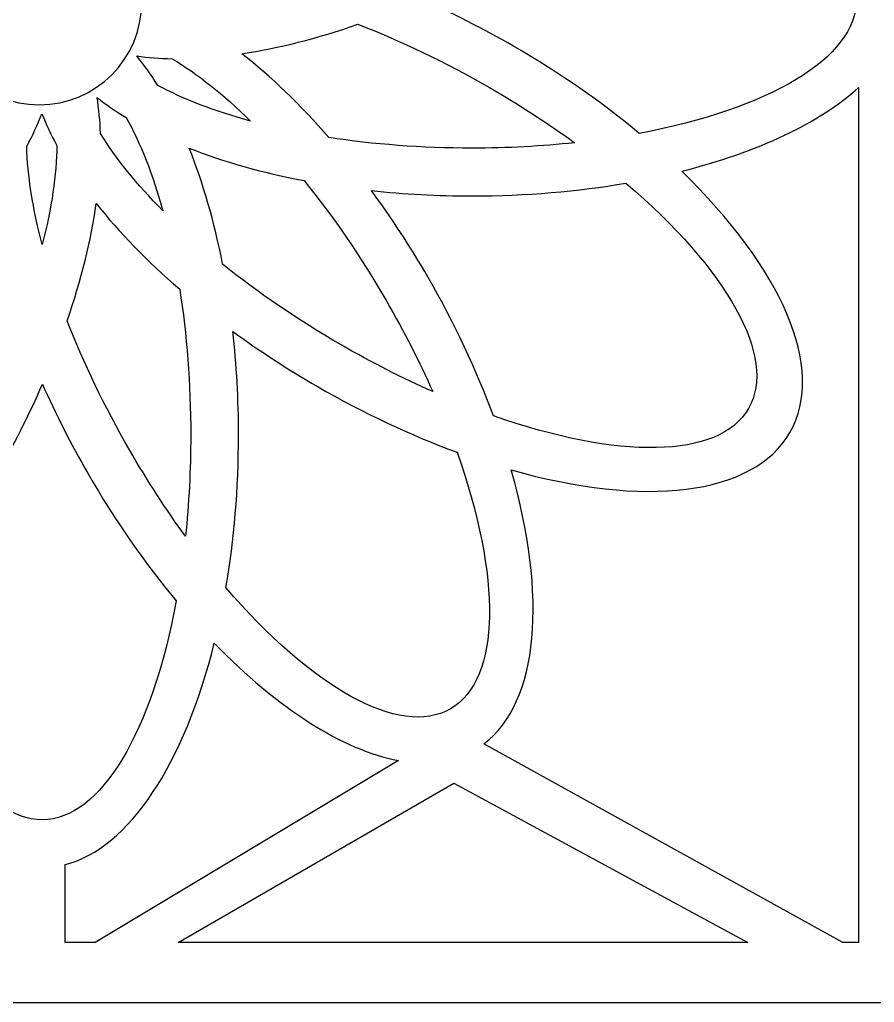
# Model space of a CAD drawing. Header units: centimetres. Extents: x -9.9 to 7.5, y -9.5 to 6.6.
# Drawn here: x 3.327 to 5.596, y -9.474 to -6.866 of the extents above; entities that cross this region are included whole.
import ezdxf

# ---------------------------------------------------------------- set-up
doc = ezdxf.new("R2010")
doc.units = ezdxf.units.CM
doc.header["$MEASUREMENT"] = 0
doc.layers.add('layer 1', color=7, linetype='Continuous')

msp = doc.modelspace()

# ---------------------------------------------------------------- linework, layer by layer
at = {"layer": 'layer 1', "color": 242}
for points, knots in [([(-0.77341, -9.47414), (-0.77341, -9.47414), (-0.77341, 6.55374), (-0.77341, 6.55374), (-0.77341, 6.55374), (-0.77341, 6.55374), (7.53147, 6.55374), (7.53147, 6.55374), (7.53147, 6.55374), (7.53147, 6.55374), (7.53147, -9.47414), (7.53147, -9.47414), (7.53147, -9.47414), (7.53147, -9.47414), (-0.77341, -9.47414), (-0.77341, -9.47414)], [0, 0, 0, 0, 0.2, 0.2, 0.2, 0.2, 0.4, 0.4, 0.4, 0.4, 0.6, 0.6, 0.6, 0.6, 1, 1, 1, 1]), ([(4.96747, -6.45672), (4.86841, -6.53935), (4.75502, -6.61877), (4.6302, -6.69084), (4.6302, -6.69084), (4.55071, -6.73673), (4.47095, -6.7771), (4.39223, -6.81187), (4.39223, -6.81187), (4.4734, -6.8474), (4.55572, -6.88889), (4.63776, -6.93625), (4.63776, -6.93625), (4.76117, -7.0075), (4.8734, -7.08594), (4.97166, -7.16756), (4.97166, -7.16756), (5.31297, -7.10374), (5.54842, -6.96873), (5.54842, -6.81253), (5.54842, -6.81253), (5.54842, -6.65569), (5.31104, -6.52022), (4.96747, -6.45672)], [0, 0, 0, 0, 0.1428571, 0.1428571, 0.1428571, 0.1428571, 0.2857143, 0.2857143, 0.2857143, 0.2857143, 0.4285714, 0.4285714, 0.4285714, 0.4285714, 0.5714286, 0.5714286, 0.5714286, 0.5714286, 0.7142857, 0.7142857, 0.7142857, 0.7142857, 1, 1, 1, 1]), ([(3.10731, -6.82008), (3.10731, -6.67004), (3.22899, -6.54836), (3.37903, -6.54836), (3.37903, -6.54836), (3.52907, -6.54836), (3.65075, -6.67004), (3.65075, -6.82008), (3.65075, -6.82008), (3.65075, -6.97012), (3.52907, -7.0918), (3.37903, -7.0918), (3.37903, -7.0918), (3.22899, -7.0918), (3.10731, -6.97012), (3.10731, -6.82008)], [0, 0, 0, 0, 0.2, 0.2, 0.2, 0.2, 0.4, 0.4, 0.4, 0.4, 0.6, 0.6, 0.6, 0.6, 1, 1, 1, 1]), ([(4.22458, -6.87814), (4.11687, -6.91562), (4.01308, -6.94178), (3.91685, -6.95628), (3.91685, -6.95628), (3.99403, -7.01676), (4.07208, -7.09162), (4.14787, -7.17866), (4.14787, -7.17866), (4.26516, -7.19679), (4.39316, -7.20678), (4.5272, -7.20678), (4.5272, -7.20678), (4.62171, -7.20678), (4.71321, -7.2018), (4.80007, -7.19252), (4.80007, -7.19252), (4.73042, -7.14191), (4.65482, -7.09269), (4.57428, -7.04619), (4.57428, -7.04619), (4.4557, -6.97773), (4.33736, -6.92145), (4.22458, -6.87814)], [0, 0, 0, 0, 0.1428571, 0.1428571, 0.1428571, 0.1428571, 0.2857143, 0.2857143, 0.2857143, 0.2857143, 0.4285714, 0.4285714, 0.4285714, 0.4285714, 0.5714286, 0.5714286, 0.5714286, 0.5714286, 0.7142857, 0.7142857, 0.7142857, 0.7142857, 1, 1, 1, 1]), ([(3.73122, -6.96955), (3.69856, -6.96893), (3.66741, -6.96652), (3.63799, -6.96229), (3.63799, -6.96229), (3.65726, -6.98573), (3.6758, -7.01178), (3.69348, -7.04022), (3.69348, -7.04022), (3.76089, -7.07693), (3.84415, -7.10899), (3.93941, -7.13493), (3.93941, -7.13493), (3.86808, -7.06486), (3.79755, -7.00882), (3.73122, -6.96955)], [0, 0, 0, 0, 0.2, 0.2, 0.2, 0.2, 0.4, 0.4, 0.4, 0.4, 0.6, 0.6, 0.6, 0.6, 1, 1, 1, 1]), ([(5.5537, -9.31545), (5.5537, -9.31545), (5.5537, -7.04618), (5.5537, -7.04618), (5.5537, -7.04618), (5.44993, -7.1399), (5.28572, -7.21746), (5.08429, -7.26832), (5.08429, -7.26832), (5.34728, -7.52255), (5.46992, -7.79124), (5.3715, -7.96171), (5.3715, -7.96171), (5.27348, -8.13148), (4.98146, -8.16007), (4.63171, -8.06089), (4.63171, -8.06089), (4.72718, -8.39449), (4.70675, -8.67618), (4.55888, -8.78826), (4.55888, -8.78826), (4.55888, -8.78826), (5.51227, -9.31545), (5.51227, -9.31545), (5.51227, -9.31545), (5.51227, -9.31545), (5.5537, -9.31545), (5.5537, -9.31545)], [0, 0, 0, 0, 0.125, 0.125, 0.125, 0.125, 0.25, 0.25, 0.25, 0.25, 0.375, 0.375, 0.375, 0.375, 0.5, 0.5, 0.5, 0.5, 0.625, 0.625, 0.625, 0.625, 0.75, 0.75, 0.75, 0.75, 1, 1, 1, 1]), ([(3.6093, -7.12562), (3.58133, -7.10875), (3.55555, -7.09109), (3.53219, -7.07272), (3.53219, -7.07272), (3.53716, -7.10265), (3.54019, -7.13448), (3.54128, -7.16795), (3.54128, -7.16795), (3.5813, -7.23344), (3.63738, -7.30285), (3.70691, -7.37294), (3.70691, -7.37294), (3.68017, -7.27659), (3.64711, -7.19279), (3.6093, -7.12562)], [0, 0, 0, 0, 0.2, 0.2, 0.2, 0.2, 0.4, 0.4, 0.4, 0.4, 0.6, 0.6, 0.6, 0.6, 1, 1, 1, 1]), ([(3.42568, -7.19982), (3.40989, -7.17122), (3.39639, -7.14304), (3.38535, -7.11545), (3.38535, -7.11545), (3.37469, -7.14386), (3.3614, -7.17293), (3.34561, -7.20247), (3.34561, -7.20247), (3.34752, -7.2792), (3.36138, -7.36734), (3.38656, -7.4628), (3.38656, -7.4628), (3.41157, -7.36599), (3.42483, -7.2769), (3.42568, -7.19982)], [0, 0, 0, 0, 0.2, 0.2, 0.2, 0.2, 0.4, 0.4, 0.4, 0.4, 0.6, 0.6, 0.6, 0.6, 1, 1, 1, 1]), ([(4.08227, -7.29313), (3.97025, -7.27174), (3.86728, -7.2425), (3.77669, -7.20694), (3.77669, -7.20694), (3.8133, -7.29791), (3.84346, -7.40177), (3.86558, -7.51503), (3.86558, -7.51503), (3.95808, -7.58938), (4.06394, -7.66204), (4.18003, -7.72906), (4.18003, -7.72906), (4.26187, -7.77632), (4.3436, -7.81775), (4.42347, -7.85314), (4.42347, -7.85314), (4.38845, -7.77449), (4.34759, -7.69407), (4.30109, -7.61352), (4.30109, -7.61352), (4.23263, -7.49494), (4.15829, -7.38703), (4.08227, -7.29313)], [0, 0, 0, 0, 0.1428571, 0.1428571, 0.1428571, 0.1428571, 0.2857143, 0.2857143, 0.2857143, 0.2857143, 0.4285714, 0.4285714, 0.4285714, 0.4285714, 0.5714286, 0.5714286, 0.5714286, 0.5714286, 0.7142857, 0.7142857, 0.7142857, 0.7142857, 1, 1, 1, 1]), ([(4.93634, -7.29962), (4.80924, -7.32165), (4.67133, -7.33374), (4.5272, -7.33374), (4.5272, -7.33374), (4.43541, -7.33374), (4.34616, -7.32882), (4.2606, -7.31957), (4.2606, -7.31957), (4.31313, -7.39092), (4.36368, -7.46801), (4.41104, -7.55005), (4.41104, -7.55005), (4.48229, -7.67345), (4.54026, -7.7975), (4.58455, -7.91732), (4.58455, -7.91732), (4.91204, -8.03271), (5.18345, -8.03351), (5.26155, -7.89823), (5.26155, -7.89823), (5.33997, -7.7624), (5.20213, -7.52639), (4.93634, -7.29962)], [0, 0, 0, 0, 0.1428571, 0.1428571, 0.1428571, 0.1428571, 0.2857143, 0.2857143, 0.2857143, 0.2857143, 0.4285714, 0.4285714, 0.4285714, 0.4285714, 0.5714286, 0.5714286, 0.5714286, 0.5714286, 0.7142857, 0.7142857, 0.7142857, 0.7142857, 1, 1, 1, 1]), ([(3.75153, -7.58137), (3.66521, -7.50684), (3.59066, -7.43003), (3.52998, -7.35394), (3.52998, -7.35394), (3.5162, -7.45103), (3.49039, -7.55605), (3.45292, -7.6652), (3.45292, -7.6652), (3.49585, -7.77584), (3.5512, -7.89169), (3.61822, -8.00778), (3.61822, -8.00778), (3.66548, -8.08963), (3.71554, -8.16637), (3.76701, -8.23696), (3.76701, -8.23696), (3.77601, -8.15133), (3.78084, -8.06126), (3.78084, -7.96825), (3.78084, -7.96825), (3.78084, -7.83132), (3.77041, -7.7007), (3.75153, -7.58137)], [0, 0, 0, 0, 0.1428571, 0.1428571, 0.1428571, 0.1428571, 0.2857143, 0.2857143, 0.2857143, 0.2857143, 0.4285714, 0.4285714, 0.4285714, 0.4285714, 0.5714286, 0.5714286, 0.5714286, 0.5714286, 0.7142857, 0.7142857, 0.7142857, 0.7142857, 1, 1, 1, 1]), ([(4.48793, -8.01402), (4.36684, -7.96956), (4.24137, -7.91107), (4.11655, -7.83901), (4.11655, -7.83901), (4.03706, -7.79311), (3.96222, -7.74422), (3.89274, -7.69344), (3.89274, -7.69344), (3.90257, -7.78149), (3.90779, -7.87353), (3.90779, -7.96825), (3.90779, -7.96825), (3.90779, -8.11075), (3.89598, -8.24717), (3.87442, -8.37308), (3.87442, -8.37308), (4.10034, -8.63675), (4.33499, -8.77315), (4.47027, -8.69505), (4.47027, -8.69505), (4.6061, -8.61663), (4.60473, -8.34332), (4.48793, -8.01402)], [0, 0, 0, 0, 0.1428571, 0.1428571, 0.1428571, 0.1428571, 0.2857143, 0.2857143, 0.2857143, 0.2857143, 0.4285714, 0.4285714, 0.4285714, 0.4285714, 0.5714286, 0.5714286, 0.5714286, 0.5714286, 0.7142857, 0.7142857, 0.7142857, 0.7142857, 1, 1, 1, 1]), ([(3.74239, -8.40852), (3.65977, -8.30946), (3.58034, -8.19607), (3.50828, -8.07125), (3.50828, -8.07125), (3.46239, -7.99176), (3.42202, -7.91201), (3.38724, -7.83329), (3.38724, -7.83329), (3.35172, -7.91446), (3.31023, -7.99678), (3.26287, -8.07881), (3.26287, -8.07881), (3.19162, -8.20222), (3.11317, -8.31445), (3.03155, -8.41271), (3.03155, -8.41271), (3.09537, -8.75402), (3.23038, -8.98947), (3.38659, -8.98947), (3.38659, -8.98947), (3.54343, -8.98947), (3.6789, -8.75209), (3.74239, -8.40852)], [0, 0, 0, 0, 0.1428571, 0.1428571, 0.1428571, 0.1428571, 0.2857143, 0.2857143, 0.2857143, 0.2857143, 0.4285714, 0.4285714, 0.4285714, 0.4285714, 0.5714286, 0.5714286, 0.5714286, 0.5714286, 0.7142857, 0.7142857, 0.7142857, 0.7142857, 1, 1, 1, 1]), ([(3.52746, -9.31545), (3.52746, -9.31545), (4.33236, -8.83226), (4.33236, -8.83226), (4.33236, -8.83226), (4.18482, -8.80501), (4.01112, -8.69357), (3.84348, -8.521), (3.84348, -8.521), (3.76407, -8.83877), (3.61836, -9.06483), (3.44742, -9.10864), (3.44742, -9.10864), (3.44742, -9.10864), (3.44742, -9.31545), (3.44742, -9.31545), (3.44742, -9.31545), (3.44742, -9.31545), (3.52746, -9.31545), (3.52746, -9.31545)], [0, 0, 0, 0, 0.1666667, 0.1666667, 0.1666667, 0.1666667, 0.3333333, 0.3333333, 0.3333333, 0.3333333, 0.5, 0.5, 0.5, 0.5, 0.6666667, 0.6666667, 0.6666667, 0.6666667, 1, 1, 1, 1]), ([(5.25957, -9.31545), (5.25957, -9.31545), (4.47912, -8.89223), (4.47912, -8.89223), (4.47912, -8.89223), (4.47912, -8.89223), (3.74731, -9.31545), (3.74731, -9.31545), (3.74731, -9.31545), (3.74731, -9.31545), (5.25957, -9.31545), (5.25957, -9.31545)], [0, 0, 0, 0, 0.25, 0.25, 0.25, 0.25, 0.5, 0.5, 0.5, 0.5, 1, 1, 1, 1])]:
    msp.add_open_spline(points, degree=3, knots=knots, dxfattribs=at)

doc.saveas('drawing.dxf')
